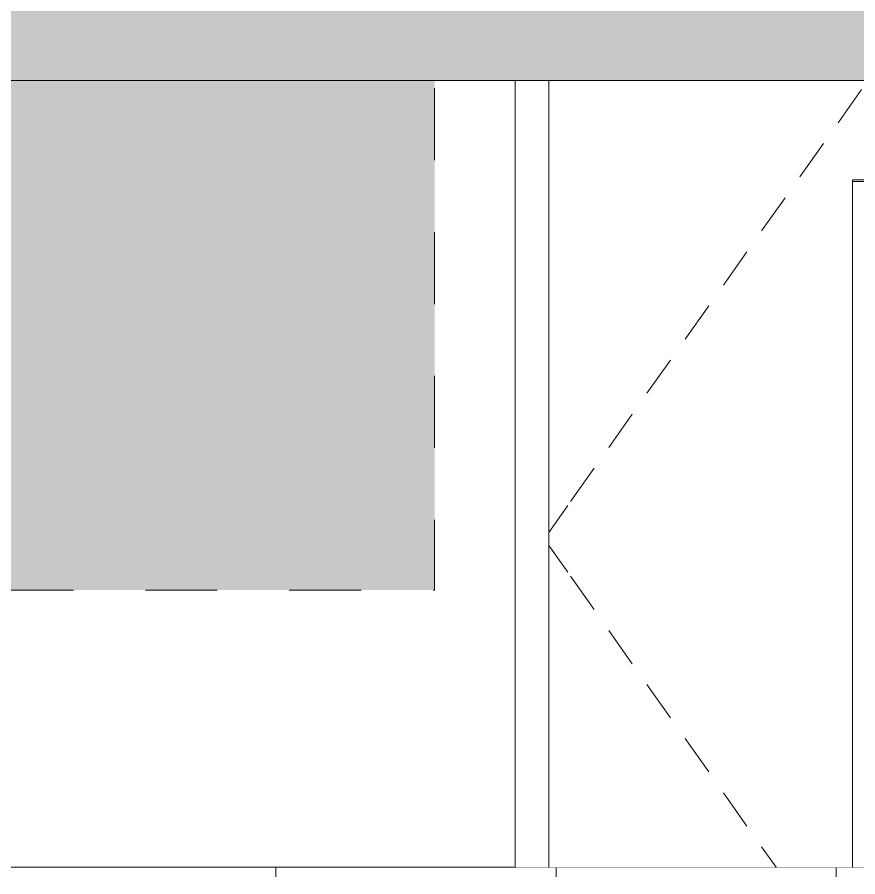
# Model space of a CAD drawing. Header units: millimetres. Extents: x -46169 to 237885, y -84465 to 18123.
# Drawn here: x 168719 to 170369, y -79745 to -78058 of the extents above; entities that cross this region are included whole.
import ezdxf

# ---------------------------------------------------------------- set-up
doc = ezdxf.new("R2010")
doc.units = ezdxf.units.MM
doc.header["$MEASUREMENT"] = 0
doc.linetypes.add('Dashed', pattern=[2822.222233, 1411.111116, -1411.111116])
doc.linetypes.add('Wipeout_Contour', pattern=[1000, 0, -1000])
doc.layers.add('A-35-M_FFE_Sanitary_Pen_No__145', color=7, linetype='Continuous', lineweight=0, true_color=0xa6a6a6)
doc.layers.add('New_ArchiCAD Doors_Pen_No__63', color=7, linetype='Continuous', lineweight=20, true_color=0x606060)
for name, color, linetype, lineweight in [('A-35-M_FFE_Sanitary_Pen_No__191', 7, 'Continuous', 5), ('New_A-35-M_FFE_Fixed_Pen_No__1', 7, 'Continuous', 13), ('New_ArchiCAD Doors_Pen_No__3', 7, 'Continuous', 18), ('New_I-25-M_Wall_Finish_Pen_No__87', 8, 'Continuous', 20)]:
    doc.layers.add(name, color=color, linetype=linetype, lineweight=lineweight)
for name, color, linetype in [('New_A-25-M_Wall_Ext', 7, 'Continuous'), ('New_A-35-M_FFE_Fixed', 7, 'Continuous'), ('New_ArchiCAD Doors', 7, 'Continuous'), ('New_I-25-M_Wall_Finish', 7, 'Continuous')]:
    doc.layers.add(name, color=color, linetype=linetype)

# ---------------------------------------------------------------- blocks, each defined once
blk = doc.blocks.new('Section Elem_129_3', base_point=(129666.7, -84332.6))
at = {"color": 254, "linetype": 'Wipeout_Contour', "lineweight": 0, "ltscale": 1106588.035641865}
blk.add_wipeout([(164585.2, -80282.6), (165097.1, -80282.6), (165097.1, -79726.4), (169696.7, -79726.4), (169696.7, -78182.6), (164585.2, -78182.6)], dxfattribs=at).dxf.layer = 'New_A-25-M_Wall_Ext'
blk = doc.blocks.new('Section Elem_137_3', base_point=(129666.7, -84332.6))
at = {"color": 254, "linetype": 'Wipeout_Contour', "lineweight": 0, "ltscale": 751271.254071}
blk.add_wipeout([(169777.1, -79726.4), (169777.1, -79745.2), (170327.1, -79745.2), (170327.1, -79726.4)], dxfattribs=at).dxf.layer = 'New_A-35-M_FFE_Fixed'
at = {"layer": 'New_A-35-M_FFE_Fixed_Pen_No__1', "linetype": 'Continuous'}
blk.add_line((169777.1, -79726.4), (170327.1, -79726.4), dxfattribs=at)
blk = doc.blocks.new('Section Elem_140_3', base_point=(129666.7, -84332.6))
at = {"color": 254, "linetype": 'Wipeout_Contour', "lineweight": 0, "ltscale": 753263.734376}
blk.add_wipeout([(170877.1, -79726.4), (170327.1, -79726.4), (170327.1, -79745.2), (170877.1, -79745.2)], dxfattribs=at).dxf.layer = 'New_A-35-M_FFE_Fixed'
at = {"layer": 'New_A-35-M_FFE_Fixed_Pen_No__1', "linetype": 'Continuous'}
for p, q in [((170877.1, -79726.4), (170327.1, -79726.4)), ((170327.1, -79726.4), (170327.1, -79745.2))]:
    blk.add_line(p, q, dxfattribs=at)
blk = doc.blocks.new('Section Elem_150_3', base_point=(129666.7, -84332.6))
at = {"color": 254, "linetype": 'Wipeout_Contour', "lineweight": 0, "ltscale": 749279.935594}
blk.add_wipeout([(169227.1, -79745.2), (169777.1, -79745.2), (169777.1, -79726.4), (169227.1, -79726.4)], dxfattribs=at).dxf.layer = 'New_A-35-M_FFE_Fixed'
at = {"layer": 'New_A-35-M_FFE_Fixed_Pen_No__1', "linetype": 'Continuous'}
for q in [(169227.1, -79726.4), (169777.1, -79745.2)]:
    blk.add_line((169777.1, -79726.4), q, dxfattribs=at)
blk = doc.blocks.new('Section Elem_155_3', base_point=(129666.7, -84332.6))
at = {"color": 254, "linetype": 'Wipeout_Contour', "lineweight": 0, "ltscale": 747289.787079}
blk.add_wipeout([(168677.1, -79726.4), (168677.1, -79745.2), (169227.1, -79745.2), (169227.1, -79726.4)], dxfattribs=at).dxf.layer = 'New_A-35-M_FFE_Fixed'
at = {"layer": 'New_A-35-M_FFE_Fixed_Pen_No__1', "linetype": 'Continuous'}
for q in [(168677.1, -79726.4), (169227.1, -79745.2)]:
    blk.add_line((169227.1, -79726.4), q, dxfattribs=at)
blk = doc.blocks.new('Section Elem_198_3', base_point=(129666.7, -84332.6))
at = {"color": 254, "linetype": 'Wipeout_Contour', "lineweight": 0, "ltscale": 748785.479569}
blk.add_wipeout([(169696.7, -79726.4), (169762.7, -79726.4), (169762.7, -78182.6), (169696.7, -78182.6)], dxfattribs=at).dxf.layer = 'New_ArchiCAD Doors'
at = {"layer": 'New_ArchiCAD Doors_Pen_No__63', "linetype": 'Continuous'}
blk.add_line((169696.7, -79726.4), (169696.7, -78182.6), dxfattribs=at)
at = {"color": 254, "linetype": 'Wipeout_Contour', "lineweight": 0, "ltscale": 938212.028897}
blk.add_wipeout([(169762.7, -79726.4), (170327.1, -79726.4), (170358.7, -79726.4), (170358.7, -78377.6), (169762.7, -78377.6)], dxfattribs=at).dxf.layer = 'New_ArchiCAD Doors'
at = {"layer": 'New_ArchiCAD Doors_Pen_No__3', "linetype": 'Continuous'}
for p, q in [((170226.7, -78412.5), (170180.5, -78477.9)), ((170151.7, -78518.7), (170105.5, -78584)), ((170076.7, -78624.9), (170030.5, -78690.2)), ((170001.7, -78731.1), (169955.5, -78796.4)), ((169926.7, -78837.2), (169880.5, -78902.6)), ((169851.7, -78943.4), (169805.5, -79008.8)), ((169799.9, -79016.8), (169762.7, -79069.4)), ((169799.9, -79147.4), (169762.7, -79094.8)), ((169851.7, -79220.8), (169805.5, -79155.5)), ((169926.7, -79327), (169880.5, -79261.6)), ((170001.7, -79433.2), (169955.5, -79367.8)), ((170076.7, -79539.3), (170030.5, -79474)), ((170151.7, -79645.5), (170105.5, -79580.2)), ((170208.8, -79726.4), (170180.5, -79686.4))]:
    blk.add_line(p, q, dxfattribs=at)
at = {"color": 254, "linetype": 'Wipeout_Contour', "lineweight": 0, "ltscale": 1124422.683491677}
blk.add_wipeout([(169762.7, -78377.6), (170358.7, -78377.6), (170451.7, -78377.6), (170601.7, -78377.6), (170601.7, -78182.6), (169762.7, -78182.6)], dxfattribs=at).dxf.layer = 'New_ArchiCAD Doors'
at = {"layer": 'New_ArchiCAD Doors_Pen_No__3', "linetype": 'Continuous'}
for p, q in [((170376.7, -78200.1), (170330.5, -78265.5)), ((170301.7, -78306.3), (170255.5, -78371.7))]:
    blk.add_line(p, q, dxfattribs=at)
at = {"layer": 'New_ArchiCAD Doors_Pen_No__63', "linetype": 'Continuous'}
blk.add_line((169762.7, -78182.6), (169762.7, -79726.4), dxfattribs=at)
at = {"color": 254, "linetype": 'Wipeout_Contour', "lineweight": 0, "ltscale": 751401.546664}
blk.add_wipeout([(170358.7, -79726.4), (170451.7, -79726.4), (170451.7, -78380.6), (170358.7, -78380.6)], dxfattribs=at).dxf.layer = 'New_ArchiCAD Doors'
at = {"color": 254, "linetype": 'Wipeout_Contour', "lineweight": 0, "ltscale": 750266.304812}
blk.add_wipeout([(170451.7, -78377.6), (170358.7, -78377.6), (170358.7, -78380.6), (170451.7, -78380.6)], dxfattribs=at).dxf.layer = 'New_ArchiCAD Doors'
at = {"layer": 'New_ArchiCAD Doors_Pen_No__63', "linetype": 'Continuous'}
for p, q in [((170358.7, -79726.4), (170358.7, -78377.6)), ((170358.7, -78377.6), (170451.7, -78377.6)), ((170358.7, -78380.6), (170451.7, -78380.6))]:
    blk.add_line(p, q, dxfattribs=at)
blk = doc.blocks.new('Section Elem_252_3', base_point=(129666.7, -84332.6))
at = {"layer": 'New_I-25-M_Wall_Finish_Pen_No__87', "linetype": 'Continuous'}
blk.add_line((177009.4, -78182.6), (164588.5, -78182.6), dxfattribs=at)

msp = doc.modelspace()

# ---------------------------------------------------------------- block references
at = {"layer": 'New_A-25-M_Wall_Ext'}
msp.add_blockref('Section Elem_129_3', (129666.7, -84332.6), dxfattribs=at)

# ---------------------------------------------------------------- next in the draw order: block references
at = {"layer": 'New_A-35-M_FFE_Fixed'}
msp.add_blockref('Section Elem_137_3', (129666.7, -84332.6), dxfattribs=at)

# ---------------------------------------------------------------- next in the draw order: block references
for name in ['Section Elem_150_3', 'Section Elem_140_3']:
    msp.add_blockref(name, (129666.7, -84332.6), dxfattribs=at)

# ---------------------------------------------------------------- next in the draw order: block references
msp.add_blockref('Section Elem_155_3', (129666.7, -84332.6), dxfattribs=at)
at = {"layer": 'New_ArchiCAD Doors'}
msp.add_blockref('Section Elem_198_3', (129666.7, -84332.6), dxfattribs=at)

# ---------------------------------------------------------------- next in the draw order: hatches: boundary and pattern name
at = {"layer": 'A-35-M_FFE_Sanitary_Pen_No__145', "linetype": 'Continuous', "lineweight": 0, "ltscale": 0.1, "true_color": 0xe8e8e8}
msp.add_hatch(color=254, dxfattribs=at).paths.add_polyline_path([(164585.2, -76082.6), (176998.7, -76082.6), (176998.7, -79182.6), (171594.9, -79182.6), (171594.9, -78182.6), (169538.6, -78182.6), (169538.6, -79182.6), (164585.2, -79182.6)])

# ---------------------------------------------------------------- next in the draw order: linework, layer by layer
at = {"layer": 'A-35-M_FFE_Sanitary_Pen_No__191', "linetype": 'Dashed', "ltscale": 0.1, "flags": 128}
msp.add_lwpolyline([(164585.2, -76082.6), (176998.7, -76082.6), (176998.7, -79182.6), (171594.9, -79182.6), (171594.9, -78182.6), (169538.6, -78182.6), (169538.6, -79182.6), (164585.2, -79182.6)], close=True, dxfattribs=at)

# ---------------------------------------------------------------- next in the draw order: block references
at = {"layer": 'New_I-25-M_Wall_Finish'}
msp.add_blockref('Section Elem_252_3', (129666.7, -84332.6), dxfattribs=at)

doc.saveas('drawing.dxf')
